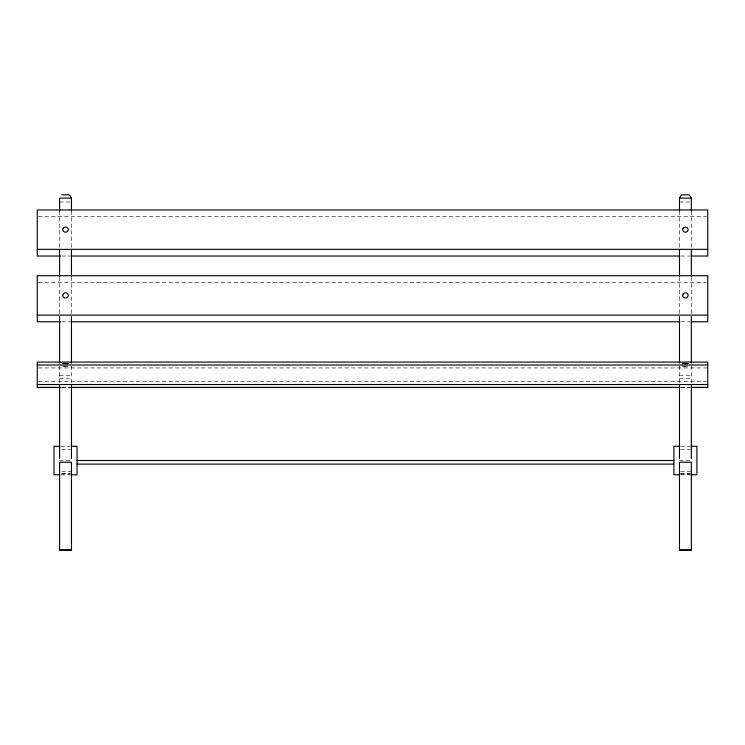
<?xml version="1.0" encoding="UTF-8"?>
<svg xmlns="http://www.w3.org/2000/svg" width="745" height="745" viewBox="0 0 745 745"><rect width="100%" height="100%" fill="white"/><g stroke="black" fill="none" stroke-linecap="round" stroke-linejoin="round"><path stroke-width="0.56" stroke-dasharray="3.73 2.79" d="M59.6 201.988L70.375 201.988M679.477 201.988L690.252 201.988M38.414 216.655L706.586 216.655M61.695 256.038L69.844 256.038M680.977 256.038L690.289 256.038M38.414 282.42L706.586 282.42M61.695 321.793L69.844 321.793M680.977 321.793L690.289 321.793M38.414 367.937L707.75 367.937M59.6 375.247L71.455 375.247M679.477 375.247L691.323 375.247M59.6 378.777L71.455 378.777M679.477 378.777L691.323 378.777M38.414 381.598L706.586 381.598M61.695 387.447L69.844 387.447M680.977 387.447L690.289 387.447M61.695 387.493L69.844 387.493M680.977 387.493L690.289 387.493M60.922 446.246L70.132 446.246M680.79 446.246L690.01 446.246M61.751 449.3L70.375 449.3M680.548 449.3L690.252 449.3M59.6 460.512L71.455 460.512M679.477 460.512L691.323 460.512M61.751 471.734L71.455 471.734M680.548 471.734L691.323 471.734M61.751 473.429L70.375 473.429M680.548 473.429L690.252 473.429M61.751 473.988L70.375 473.988M680.548 473.988L690.252 473.988M60.922 474.788L70.132 474.788M680.79 474.788L690.01 474.788M691.323 210.9L691.323 248.057M691.323 277.093L691.323 314.25M691.323 365.944L691.323 383.191M679.477 210.9L679.477 248.057M679.477 277.093L679.477 314.25M679.477 365.944L679.477 383.191M71.455 210.9L71.455 248.057M71.455 277.093L71.455 314.25M71.455 365.944L71.455 383.191M59.6 210.9L59.6 248.057M59.6 277.093L59.6 314.25M59.6 365.944L59.6 383.191M63.269 366.363L62.729 366.475L68.317 366.475L63.269 366.363M683.137 366.363L682.606 366.475L688.194 366.475L683.137 366.363"/><path stroke-width="1.12" d="M679.477 210.9L679.477 198.123L681.489 194.864L689.311 194.864L691.323 198.123L691.323 210.9M61.611 194.864L69.434 194.864L71.455 198.123L71.455 210.9M71.455 198.123L59.6 198.123L59.6 210.9M679.477 198.123L691.323 198.123M37.25 249.351L707.75 249.351M60.531 256.038L37.25 256.038L37.25 209.969L707.75 209.969L707.75 256.038L691.453 256.038M71.008 256.038L679.812 256.038M37.25 315.107L707.75 315.107M60.531 321.793L37.25 321.793L37.25 275.724L707.75 275.724L707.75 321.793L691.453 321.793M71.008 321.793L679.812 321.793M37.25 365.022L707.75 365.022M37.25 384.522L707.75 384.522M37.25 387.447L60.531 387.447M71.008 387.447L679.812 387.447M691.453 387.447L707.75 387.447M60.531 387.493L37.25 387.493L37.25 362.098L707.75 362.098L707.75 387.493L691.453 387.493M71.008 387.493L679.812 387.493M59.768 446.246L54.013 446.246L54.013 474.788L59.768 474.788M71.287 446.246L77.042 446.246L77.042 474.788L71.287 474.788M679.645 446.246L673.89 446.246L673.89 474.788L679.645 474.788M691.155 446.246L696.91 446.246L696.91 474.788L691.155 474.788M77.042 460.512L673.89 460.512M77.042 464.098L673.89 464.098M59.6 550.071L71.455 550.071M679.477 550.071L691.323 550.071M691.323 250.385L691.323 276.404M691.323 316.569L691.323 363.02M691.323 384.299L691.323 458.603M691.323 473.429L691.323 462.226L679.477 462.226L679.477 473.429M691.323 473.969L691.323 550.136L679.477 550.136L679.477 473.969M679.477 250.385L679.477 276.404M679.477 316.569L679.477 363.02M679.477 384.299L679.477 458.603M71.455 250.385L71.455 276.404M71.455 316.569L71.455 363.02M71.455 384.299L71.455 458.603M71.455 473.429L71.455 462.226L59.6 462.226L59.6 473.429M71.455 473.969L71.455 550.136L59.6 550.136L59.6 473.969M59.6 250.385L59.6 276.404M59.6 316.569L59.6 363.02M59.6 384.299L59.6 458.603M63.269 228.119L62.729 229.656L63.269 231.201L64.666 232.151L66.389 232.151L67.786 231.201L68.317 229.656L67.786 228.119L66.389 227.16L64.666 227.16L63.269 228.119M63.269 293.875L62.729 295.42L63.269 296.957L64.666 297.916L66.389 297.916L67.786 296.957L68.317 295.42L67.786 293.875L66.389 292.925L64.666 292.925L63.269 293.875M683.137 228.119L682.606 229.656L683.137 231.201L684.534 232.151L686.266 232.151L687.663 231.201L688.194 229.656L687.663 228.119L686.266 227.16L684.534 227.16L683.137 228.119M683.137 293.875L682.606 295.42L683.137 296.957L684.534 297.916L686.266 297.916L687.663 296.957L688.194 295.42L687.663 293.875L686.266 292.925L684.534 292.925L683.137 293.875M63.269 363.439L62.729 363.56L68.317 363.56L63.269 363.439M683.137 363.439L682.606 363.56L688.194 363.56L683.137 363.439"/></g></svg>
